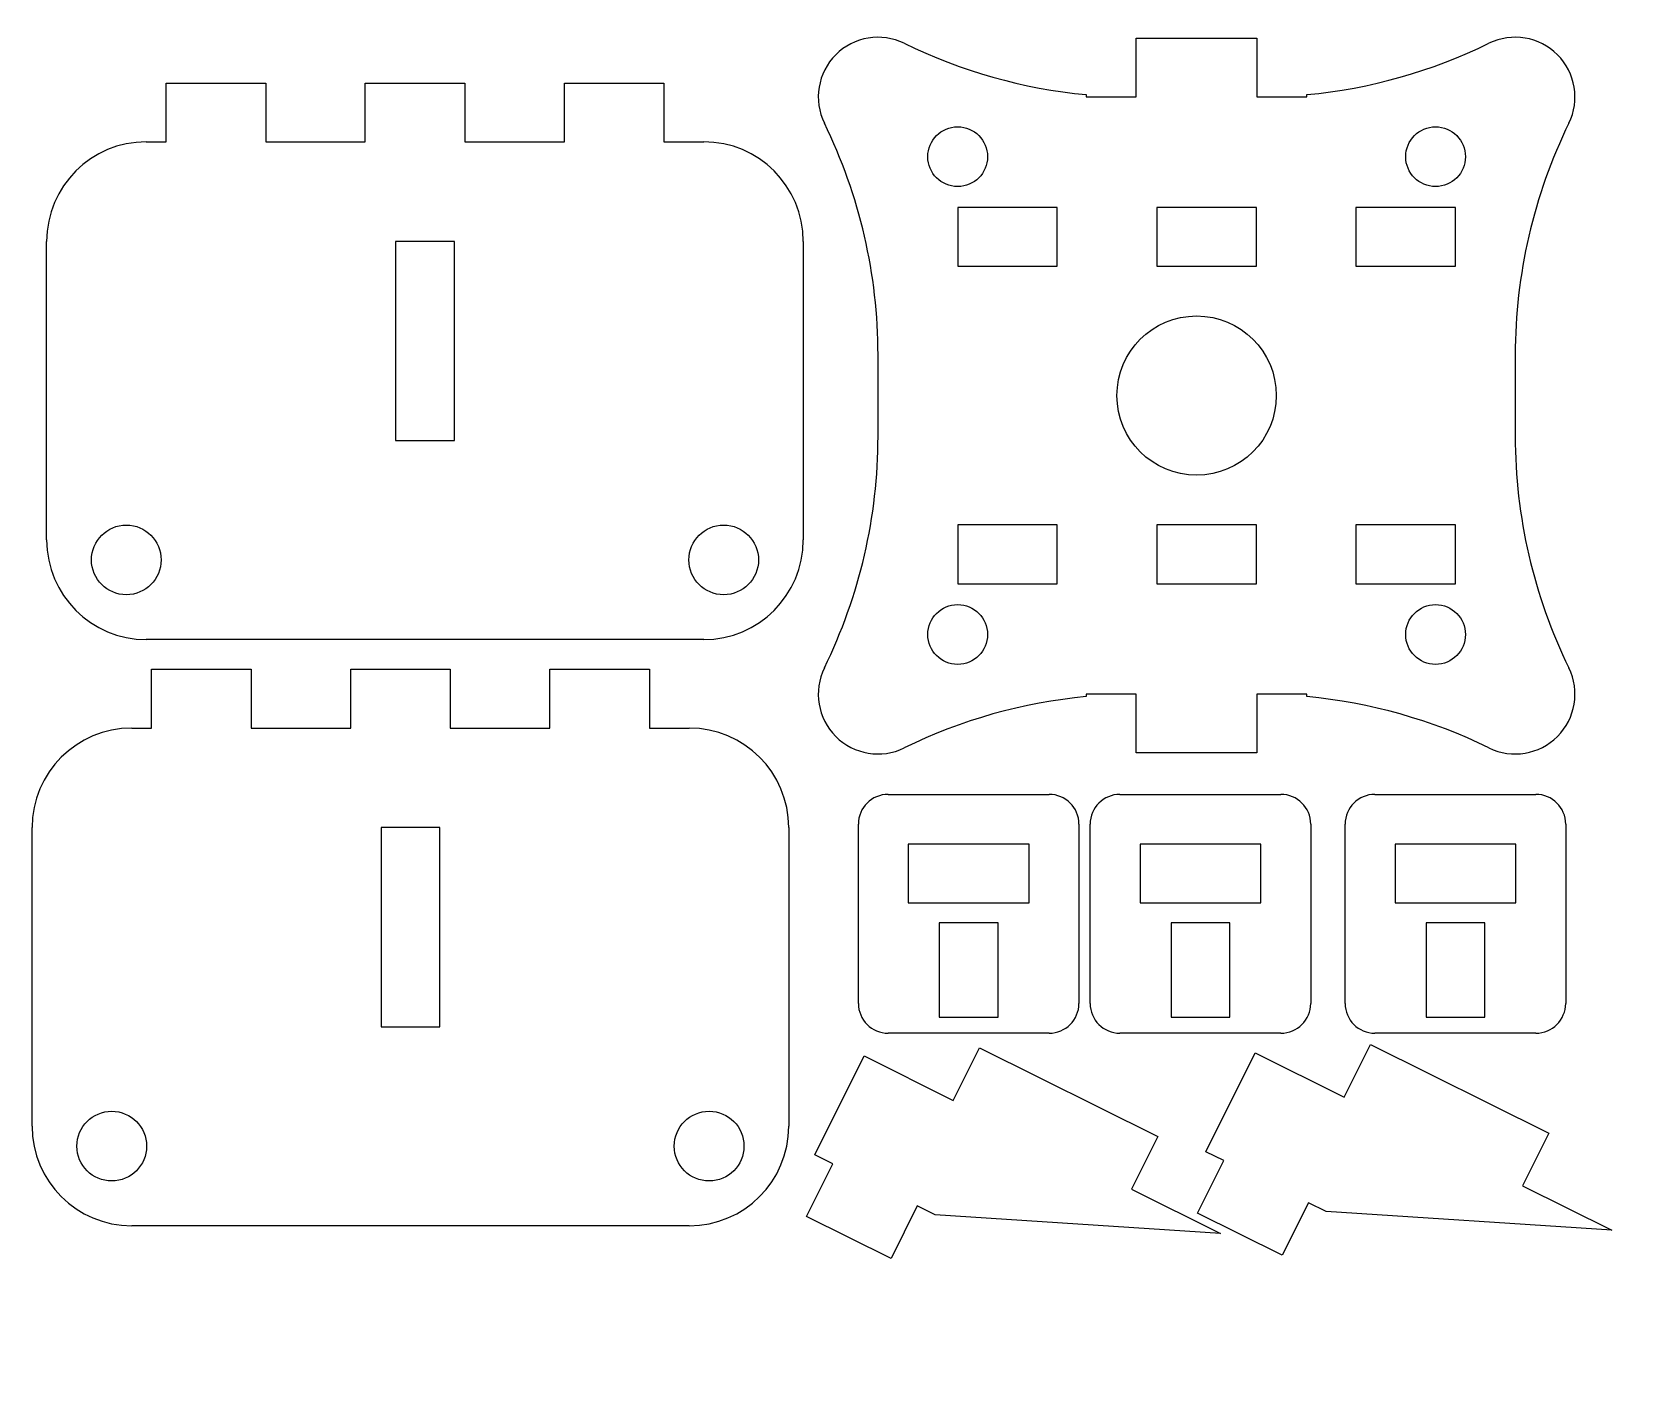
# Model space of a CAD drawing. Extents: x -72.3 to 8.3, y 148.8 to 216.8.
import ezdxf

# ---------------------------------------------------------------- set-up
doc = ezdxf.new("R2010")
doc.units = 0
doc.layers.get('0').update_dxf_attribs({"linetype": 'CONTINUOUS'})
doc.layers.add('DEFAULT', color=7, linetype='CONTINUOUS')

# ---------------------------------------------------------------- blocks, each defined once
blk = doc.blocks.new('MOTORPLATE')
at = {"color": 0, "linetype": 'BYBLOCK'}
for p, q in [((71.461, 32.35), (71.461, 35.3)), ((71.461, 35.3), (77.532, 35.3)), ((77.532, 35.3), (77.532, 32.35)), ((68.961, 32.468), (68.961, 32.35)), ((68.961, 32.35), (71.461, 32.35)), ((77.532, 32.35), (80.039, 32.35)), ((80.039, 32.35), (80.039, 32.468)), ((67.5, 26.8), (62.5, 26.8)), ((62.5, 26.8), (62.5, 23.85)), ((67.5, 23.85), (67.5, 26.8)), ((77.5, 26.8), (72.5, 26.8)), ((72.5, 26.8), (72.5, 23.85)), ((77.5, 23.85), (77.5, 26.8)), ((87.5, 26.8), (82.5, 26.8)), ((82.5, 26.8), (82.5, 23.85)), ((87.5, 23.85), (87.5, 26.8)), ((62.5, 23.85), (67.5, 23.85)), ((72.5, 23.85), (77.5, 23.85)), ((82.5, 23.85), (87.5, 23.85)), ((58.5, 15.311), (58.5, 19.389)), ((90.5, 19.389), (90.5, 15.311)), ((67.5, 10.85), (62.5, 10.85)), ((62.5, 10.85), (62.5, 7.9)), ((67.5, 7.9), (67.5, 10.85)), ((77.5, 10.85), (72.5, 10.85)), ((72.5, 10.85), (72.5, 7.9)), ((77.5, 7.9), (77.5, 10.85)), ((87.5, 10.85), (82.5, 10.85)), ((82.5, 10.85), (82.5, 7.9)), ((87.5, 7.9), (87.5, 10.85)), ((62.5, 7.9), (67.5, 7.9)), ((72.5, 7.9), (77.5, 7.9)), ((82.5, 7.9), (87.5, 7.9)), ((68.961, 2.35), (68.961, 2.232)), ((71.461, 2.35), (68.961, 2.35)), ((71.461, -0.6), (71.461, 2.35)), ((80.039, 2.35), (77.532, 2.35)), ((77.532, 2.35), (77.532, -0.6)), ((80.039, 2.232), (80.039, 2.35)), ((77.532, -0.6), (71.461, -0.6))]:
    blk.add_line(p, q, dxfattribs=at)
for centre, radius in [((62.5, 29.35), 1.5), ((86.5, 29.35), 1.5), ((74.5, 17.35), 4), ((62.5, 5.35), 1.5), ((86.5, 5.35), 1.5)]:
    blk.add_circle(centre, radius, dxfattribs=at)
for centre, radius, start, end in [((58.5, 32.35), 3, 63.93616, 206.06384), ((71.461, 58.85), 26.5, 243.93616, 264.58669), ((77.539, 58.85), 26.5, 275.41331, 296.06384), ((90.5, 32.35), 3, 333.93616, 116.06384), ((32, 19.389), 26.5, 0, 26.06384), ((117, 19.389), 26.5, 153.93616, 180), ((32, 15.311), 26.5, 333.93616, 0), ((117, 15.311), 26.5, 180, 206.06384), ((58.5, 2.35), 3, 153.93616, 296.06384), ((90.5, 2.35), 3, 243.93616, 26.06384), ((71.461, -24.15), 26.5, 95.41331, 116.06384), ((77.539, -24.15), 26.5, 63.93616, 84.58669)]:
    blk.add_arc(centre, radius, start, end, dxfattribs=at)
blk = doc.blocks.new('LOCK')
at = {"color": 0, "linetype": 'BYBLOCK'}
for p, q in [((-78.539, 240.45), (-70.461, 240.45)), ((-80.039, 229.95), (-80.039, 238.95)), ((-68.961, 238.95), (-68.961, 229.95)), ((-71.461, 237.95), (-77.532, 237.95)), ((-77.532, 237.95), (-77.532, 235)), ((-71.461, 235), (-71.461, 237.95)), ((-77.532, 235), (-71.461, 235)), ((-75.975, 234), (-75.975, 229.253)), ((-73.025, 234), (-75.975, 234)), ((-73.025, 229.253), (-73.025, 234)), ((-75.975, 229.253), (-73.025, 229.253)), ((-70.461, 228.45), (-78.539, 228.45))]:
    blk.add_line(p, q, dxfattribs=at)
for centre, start, end in [((-78.539, 238.95), 90, 180), ((-70.461, 238.95), 0, 90), ((-78.539, 229.95), 180, 270), ((-70.461, 229.95), 270, 0)]:
    blk.add_arc(centre, 1.5, start, end, dxfattribs=at)
blk = doc.blocks.new('RIB')
at = {"color": 0, "linetype": 'BYBLOCK'}
for p, q in [((229.253, 32.35), (229.253, 35.3)), ((229.253, 35.3), (234, 35.3)), ((234, 35.3), (234, 32.35)), ((215, 26.8), (228.253, 32.35)), ((228.253, 32.35), (229.253, 32.35)), ((234, 32.35), (235, 32.35)), ((235, 32.35), (235, 26.8)), ((220, 26.8), (215, 26.8)), ((220, 23.85), (220, 26.8)), ((230, 26.8), (230, 23.85)), ((235, 26.8), (230, 26.8)), ((230, 23.85), (220, 23.85))]:
    blk.add_line(p, q, dxfattribs=at)

msp = doc.modelspace()

# ---------------------------------------------------------------- linework, layer by layer
for p, q in [((-65.567, 211.265), (-65.567, 214.215)), ((-65.567, 214.215), (-60.567, 214.215)), ((-60.567, 214.215), (-60.567, 211.265)), ((-55.567, 211.265), (-55.567, 214.215)), ((-55.567, 214.215), (-50.567, 214.215)), ((-50.567, 214.215), (-50.567, 211.265)), ((-45.567, 211.265), (-45.567, 214.215)), ((-45.567, 214.215), (-40.567, 214.215)), ((-40.567, 214.215), (-40.567, 211.265)), ((-66.567, 211.265), (-65.567, 211.265)), ((-60.567, 211.265), (-55.567, 211.265)), ((-50.567, 211.265), (-45.567, 211.265)), ((-40.567, 211.265), (-38.567, 211.265)), ((-71.567, 191.265), (-71.567, 206.265)), ((-51.092, 206.265), (-54.042, 206.265)), ((-54.042, 206.265), (-54.042, 196.265)), ((-51.092, 196.265), (-51.092, 206.265)), ((-33.567, 206.265), (-33.567, 191.265)), ((-54.042, 196.265), (-51.092, 196.265)), ((-38.567, 186.265), (-66.567, 186.265)), ((-66.298, 181.818), (-66.298, 184.768)), ((-66.298, 184.768), (-61.298, 184.768)), ((-61.298, 184.768), (-61.298, 181.818)), ((-56.298, 181.818), (-56.298, 184.768)), ((-56.298, 184.768), (-51.298, 184.768)), ((-51.298, 184.768), (-51.298, 181.818)), ((-46.298, 181.818), (-46.298, 184.768)), ((-46.298, 184.768), (-41.298, 184.768)), ((-41.298, 184.768), (-41.298, 181.818)), ((-67.298, 181.818), (-66.298, 181.818)), ((-61.298, 181.818), (-56.298, 181.818)), ((-51.298, 181.818), (-46.298, 181.818)), ((-41.298, 181.818), (-39.298, 181.818)), ((-72.298, 161.818), (-72.298, 176.818)), ((-51.823, 176.818), (-54.773, 176.818)), ((-54.773, 176.818), (-54.773, 166.818)), ((-51.823, 166.818), (-51.823, 176.818)), ((-34.298, 176.818), (-34.298, 161.818)), ((-54.773, 166.818), (-51.823, 166.818)), ((-39.298, 156.818), (-67.298, 156.818))]:
    msp.add_line(p, q)
for centre in [(-67.567, 190.265), (-37.567, 190.265), (-68.298, 160.818), (-38.298, 160.818)]:
    msp.add_circle(centre, 1.75)
for centre, start, end in [((-66.567, 206.265), 90, 180), ((-38.567, 206.265), 0, 90), ((-66.567, 191.265), 180, 270), ((-38.567, 191.265), 270, 0), ((-67.298, 176.818), 90, 180), ((-39.298, 176.818), 0, 90), ((-67.298, 161.818), 180, 270), ((-39.298, 161.818), 270, 0)]:
    msp.add_arc(centre, 5, start, end)

# ---------------------------------------------------------------- block references
at = {"layer": 'DEFAULT'}
for name, p in [('MOTORPLATE', (-88.316, 181.168)), ('LOCK', (49.235, -61.961)), ('LOCK', (60.875, -61.961)), ('LOCK', (73.679, -61.961))]:
    msp.add_blockref(name, p, dxfattribs=at)
at = {"layer": 'DEFAULT', "rotation": 153.5385418739818}
for p in [(191.808, 84.623), (211.447, 84.783)]:
    msp.add_blockref('RIB', p, dxfattribs=at)

doc.saveas('drawing.dxf')
